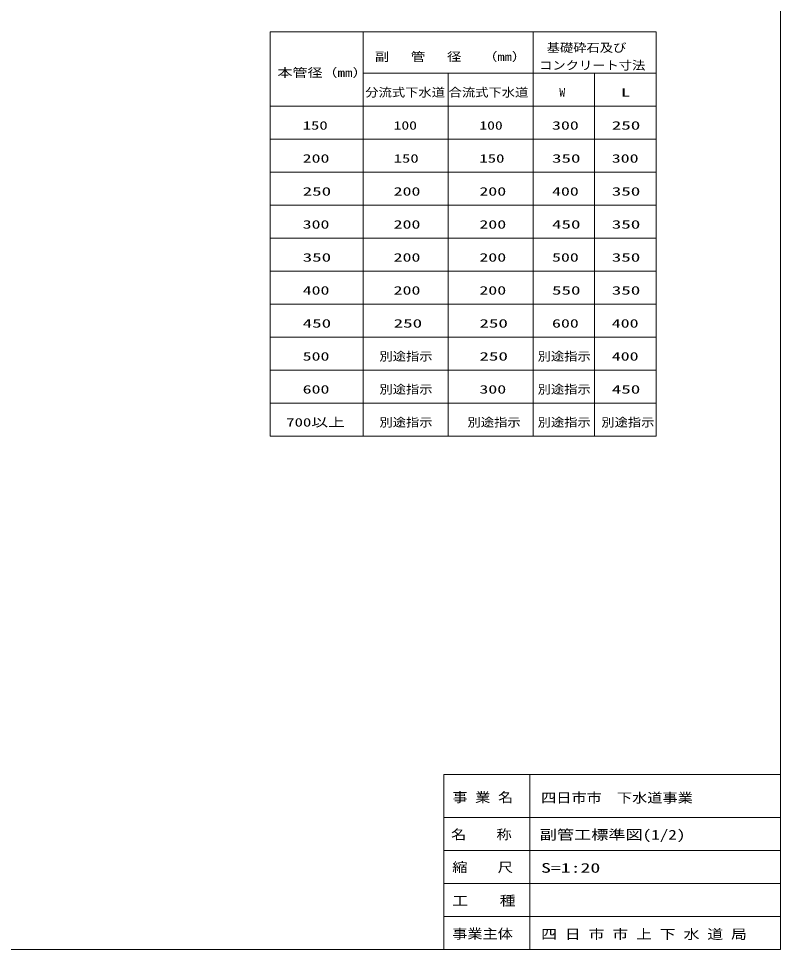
# Model space of a CAD drawing. Units: millimetres on the paper. Extents: x -390 to 406, y -282 to 282.
# Drawn here: x 174.5 to 405.5, y -282 to 0.1 of the extents above; entities that cross this region are included whole.
import ezdxf
from ezdxf.enums import TextEntityAlignment as Align

# ---------------------------------------------------------------- set-up
doc = ezdxf.new("R2010")
doc.units = ezdxf.units.MM
for name, color, linetype, lineweight in [('0-2__0-2__0-2_枠', 7, 'Continuous', 18), ('0-6__0-7__0-7_選定表', 7, 'Continuous', 18), ('0-9__0-1__1-0_陣へようこそ', 7, 'Continuous', 18)]:
    doc.layers.add(name, color=color, linetype=linetype, lineweight=lineweight)
doc.layers.add('0-5__0-6__0-6_寸法線2', color=7, linetype='Continuous')
doc.styles.add('ＭＳ ゴシック', font='')
doc.styles.get('ＭＳ ゴシック').set_extended_font_data('MS Gothic')

msp = doc.modelspace()

# ---------------------------------------------------------------- linework, layer by layer
at = {"layer": '0-2__0-2__0-2_枠'}
msp.add_lwpolyline([(-390.5, -282), (405.5, -282), (405.5, 282), (-390.5, 282)], close=True, dxfattribs=at)
at = {"layer": '0-6__0-7__0-7_選定表'}
for p, q in [((250.813, -3.846), (250.813, -14.426)), ((250.813, -3.846), (367.813, -3.846)), ((278.989, -3.846), (278.989, -126.426)), ((330.565, -3.846), (330.565, -126.426)), ((367.813, -3.846), (367.813, -126.426)), ((250.813, -14.426), (250.813, -22.426)), ((278.989, -16.426), (367.813, -16.426)), ((304.777, -16.426), (304.777, -126.426)), ((349.189, -16.426), (349.189, -126.426)), ((250.813, -22.426), (250.813, -126.426)), ((250.813, -26.426), (367.813, -26.426)), ((250.813, -36.426), (367.813, -36.426)), ((250.813, -46.426), (367.813, -46.426)), ((250.813, -56.426), (367.813, -56.426)), ((250.813, -66.426), (367.813, -66.426)), ((250.813, -76.426), (367.813, -76.426)), ((250.813, -86.426), (367.813, -86.426)), ((250.813, -96.426), (367.813, -96.426)), ((250.813, -106.426), (367.813, -106.426)), ((250.813, -116.426), (367.813, -116.426)), ((250.813, -126.426), (367.813, -126.426))]:
    msp.add_line(p, q, dxfattribs=at)
at = {"layer": '0-9__0-1__1-0_陣へようこそ'}
for p, q in [((303.5, -229), (405.5, -229)), ((303.5, -282), (303.5, -229)), ((329.5, -229), (329.5, -252)), ((405.5, -282), (405.5, -229)), ((303.5, -242), (405.5, -242)), ((303.5, -252), (405.5, -252)), ((329.5, -252), (329.5, -282)), ((303.5, -262), (405.5, -262)), ((303.5, -272), (405.5, -272)), ((303.5, -282), (405.5, -282))]:
    msp.add_line(p, q, dxfattribs=at)

# ---------------------------------------------------------------- texts
at = {"layer": '0-5__0-6__0-6_寸法線2', "style": 'ＭＳ ゴシック'}
for s, width, p in [('基礎砕石及び', 1.15, (334.643, -10.757)), ('副 \u3000管\u3000 径 \u3000（mm）', 1.25, (282.542, -13.494)), ('コンクリート寸法', 1.15, (332.353, -16.107)), ('本管径（mm）', 1.3, (253.021, -18.318)), ('分流式下水道', 1.15, (279.646, -24.306)), ('合流式下水道', 1.15, (304.918, -24.306)), ('L', 1.65, (357.143, -24.306)), ('150', 1.45, (260.66, -34.306)), ('100', 1.35, (288.242, -34.306)), ('100', 1.35, (314.242, -34.306)), ('300', 1.55, (336.257, -34.306)), ('250', 1.65, (354.379, -34.306)), ('200', 1.55, (260.66, -44.306)), ('150', 1.45, (288.242, -44.306)), ('150', 1.45, (314.242, -44.306)), ('350', 1.65, (336.257, -44.306)), ('300', 1.55, (354.379, -44.306)), ('250', 1.65, (260.66, -54.306)), ('200', 1.55, (288.242, -54.306)), ('200', 1.55, (314.242, -54.306)), ('400', 1.55, (336.257, -54.306)), ('350', 1.65, (354.379, -54.306)), ('300', 1.55, (260.66, -64.306)), ('200', 1.55, (288.242, -64.306)), ('200', 1.55, (314.242, -64.306)), ('450', 1.65, (336.257, -64.306)), ('350', 1.65, (354.379, -64.306)), ('350', 1.65, (260.66, -74.306)), ('200', 1.55, (288.242, -74.306)), ('200', 1.55, (314.242, -74.306)), ('500', 1.55, (336.257, -74.306)), ('350', 1.65, (354.379, -74.306)), ('400', 1.55, (260.66, -84.306)), ('200', 1.55, (288.242, -84.306)), ('200', 1.55, (314.242, -84.306)), ('550', 1.65, (336.257, -84.306)), ('350', 1.65, (354.379, -84.306)), ('450', 1.65, (260.66, -94.306)), ('250', 1.65, (288.242, -94.306)), ('250', 1.65, (314.242, -94.306)), ('600', 1.55, (336.257, -94.306)), ('400', 1.55, (354.379, -94.306)), ('500', 1.55, (260.66, -104.306)), ('別途指示', 1.15, (283.937, -104.306)), ('250', 1.65, (314.247, -104.306)), ('別途指示', 1.15, (331.904, -104.306)), ('400', 1.55, (354.379, -104.306)), ('600', 1.55, (260.66, -114.306)), ('別途指示', 1.15, (283.937, -114.306)), ('300', 1.55, (314.247, -114.306)), ('別途指示', 1.15, (331.904, -114.306)), ('450', 1.65, (354.379, -114.306)), ('700以上', 1.45, (255.682, -124.306)), ('別途指示', 1.15, (283.937, -124.306)), ('別途指示', 1.15, (310.641, -124.306)), ('別途指示', 1.15, (331.904, -124.306)), ('別途指示', 1.15, (351.199, -124.306))]:
    msp.add_text(s, height=2.566, dxfattribs=dict(at, width=width)).set_placement(p, align=Align.BOTTOM_LEFT)
msp.add_text('W ', height=2.566, dxfattribs=at).set_placement((338.491, -24.272), align=Align.BOTTOM_LEFT)
at = {"layer": '0-9__0-1__1-0_陣へようこそ', "style": 'ＭＳ ゴシック'}
for s, width, p in [('事 業 名', 1.15, (306.079, -238.252)), ('事 業 名', 1.15, (306.079, -238.252)), ('四日市市\u3000下水道事業', 1.15, (332.94, -238.391)), ('四日市市\u3000下水道事業', 1.15, (332.94, -238.391)), ('名    称', 1.15, (305.648, -249.516)), ('副管工標準図(1/2)', 1.3, (332.528, -249.588)), ('縮    尺', 1.15, (306.022, -259.443)), ('S=1:20', 1.5, (332.94, -259.648)), ('工    種', 1.2, (306.022, -269.572)), ('事業主体', 1.15, (306, -279.61)), ('四 日 市 市 上 下 水 道 局', 1.2, (332.979, -279.737))]:
    msp.add_text(s, height=2.933, dxfattribs=dict(at, width=width)).set_placement(p, align=Align.BOTTOM_LEFT)

doc.saveas('drawing.dxf')
